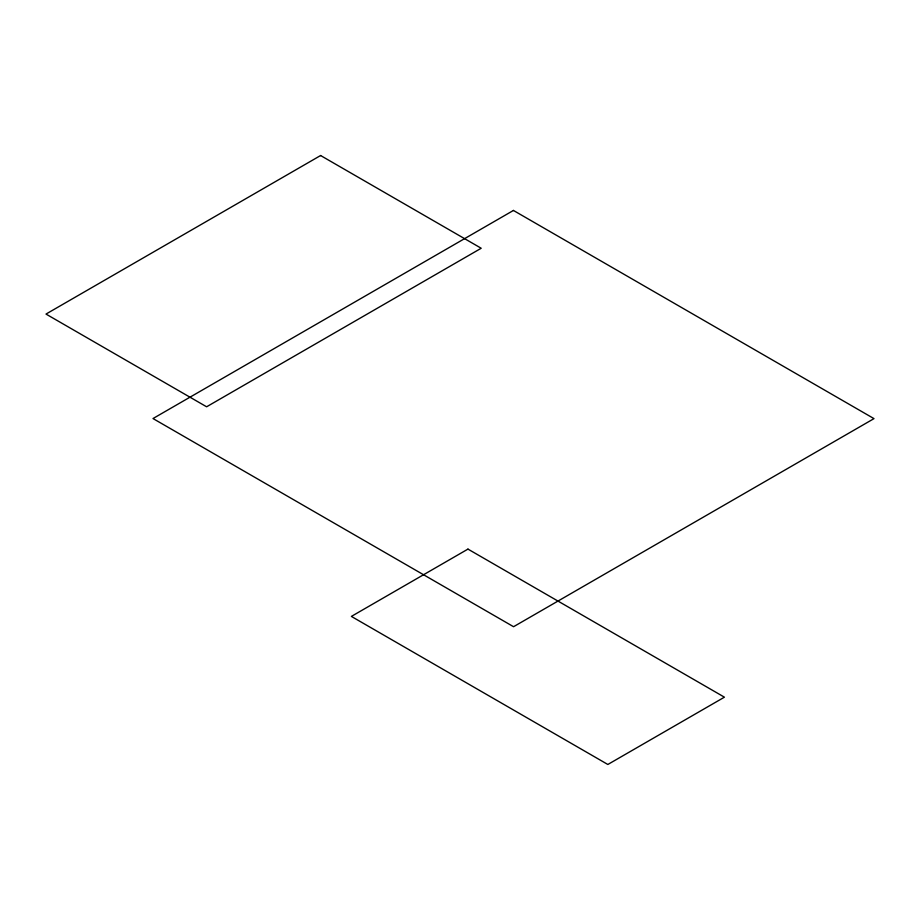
<?xml version="1.0" encoding="UTF-8"?>
<svg xmlns="http://www.w3.org/2000/svg" width="920" height="920" viewBox="0 0 920 920"><rect width="100%" height="100%" fill="white"/><g stroke="black" fill="none" stroke-linecap="round" stroke-linejoin="round"><path stroke-width="1.38" d="M320.597 155.526L46 314.065L206.609 406.789L481.206 248.25L320.597 155.526M513.429 210.45L152.996 418.542L513.567 626.716L874 418.623L513.429 210.45M467.958 549.102L351.382 616.411L607.844 764.474L724.419 697.176L467.958 549.102"/></g></svg>
